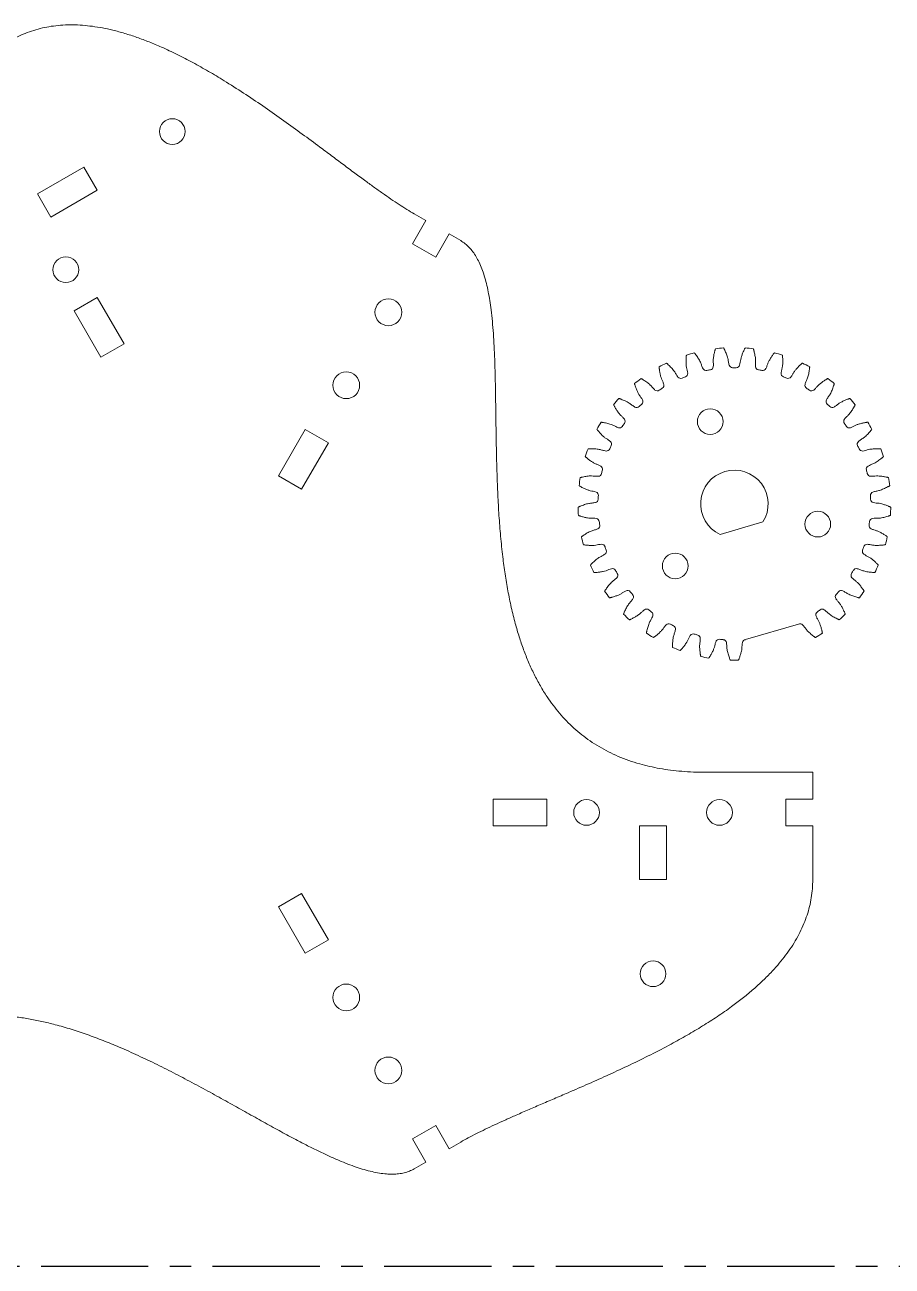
# Model space of a CAD drawing. Header units: inches. Extents: x 0 to 24, y 0 to 12.
# Drawn here: x 14.33 to 18.37, y 0.02 to 5.81 of the extents above; entities that cross this region are included whole.
import ezdxf

# ---------------------------------------------------------------- set-up
doc = ezdxf.new("R2010")
doc.units = ezdxf.units.IN
doc.header["$MEASUREMENT"] = 0
doc.linetypes.add('CENTERX2', pattern=[0.8, 0.5, -0.1, 0.1, -0.1])

msp = doc.modelspace()

# ---------------------------------------------------------------- linework, layer by layer
at = {"color": 7, "linetype": 'Continuous', "lineweight": 15}
for p, q in [((14.6012, 5.1435), (14.3847, 5.0185)), ((14.6637, 5.0353), (14.6012, 5.1435)), ((14.3847, 5.0185), (14.4472, 4.9103)), ((14.4472, 4.9103), (14.6637, 5.0353)), ((16.1959, 4.8941), (16.1417, 4.9253)), ((16.1334, 4.7858), (16.1959, 4.8941)), ((16.3041, 4.8316), (16.2416, 4.7233)), ((16.3582, 4.8003), (16.3041, 4.8316)), ((16.2416, 4.7233), (16.1334, 4.7858)), ((14.6634, 4.5357), (14.5552, 4.4732)), ((14.7884, 4.3192), (14.6634, 4.5357)), ((14.5552, 4.4732), (14.6802, 4.2567)), ((14.6802, 4.2567), (14.7884, 4.3192)), ((15.6334, 3.9198), (15.5084, 3.7033)), ((15.7416, 3.8573), (15.6334, 3.9198)), ((15.6166, 3.6408), (15.7416, 3.8573)), ((15.5084, 3.7033), (15.6166, 3.6408)), ((17.7677, 3.4883), (17.5679, 3.4296)), ((17.9333, 3.0114), (17.6864, 2.9389)), ((18, 2.3202), (17.5, 2.3202)), ((18, 2.1952), (18, 2.3202)), ((16.51, 2.1952), (16.51, 2.0702)), ((16.76, 2.1952), (16.51, 2.1952)), ((16.76, 2.0702), (16.76, 2.1952)), ((17.875, 2.0702), (17.875, 2.1952)), ((17.875, 2.1952), (18, 2.1952)), ((16.51, 2.0702), (16.76, 2.0702)), ((17.1925, 2.0702), (17.1925, 1.8202)), ((17.3175, 2.0702), (17.1925, 2.0702)), ((17.3175, 1.8202), (17.3175, 2.0702)), ((18, 2.0702), (17.875, 2.0702)), ((18, 1.8202), (18, 2.0702)), ((17.1925, 1.8202), (17.3175, 1.8202)), ((15.6166, 1.7547), (15.5084, 1.6922)), ((15.7416, 1.5382), (15.6166, 1.7547)), ((15.5084, 1.6922), (15.6334, 1.4757)), ((15.6334, 1.4757), (15.7416, 1.5382)), ((16.1334, 0.6097), (16.2416, 0.6722)), ((16.2416, 0.6722), (16.3041, 0.5639)), ((16.1959, 0.5014), (16.1334, 0.6097)), ((16.3041, 0.5639), (16.3582, 0.5952)), ((16.1417, 0.4702), (16.1959, 0.5014))]:
    msp.add_line(p, q, dxfattribs=at)
at = {"color": 7, "linetype": 'CENTERX2'}
msp.add_line((0.0014, 0.016), (24.0014, 0.016), dxfattribs=at)
at = {"color": 7, "linetype": 'Continuous', "lineweight": 15}
for centre, radius in [((15.0135, 5.3094), 0.06), ((14.5168, 4.6647), 0.06), ((16.021, 4.4662), 0.0625), ((15.8245, 4.1258), 0.0625), ((17.5218, 3.9561), 0.06), ((18.0233, 3.478), 0.06), ((17.3585, 3.2828), 0.06), ((16.945, 2.1327), 0.06), ((17.565, 2.1327), 0.06), ((17.255, 1.3802), 0.06), ((15.8245, 1.2697), 0.0625), ((16.021, 0.9293), 0.0625)]:
    msp.add_circle(centre, radius, dxfattribs=at)
for centre, radius, start, end in [((17.6345, 3.5723), 0.7292, 93.93948, 96.96961), ((17.6345, 3.5723), 0.7292, 83.03039, 86.06052), ((17.6345, 3.5723), 0.7292, 115.75766, 118.7878), ((17.6345, 3.5723), 0.7292, 104.84857, 107.8787), ((17.6345, 3.5723), 0.7292, 72.1213, 75.15143), ((17.6345, 3.5723), 0.7292, 61.2122, 64.24234), ((17.4005, 4.1806), 0.0163, 291.04617, 5.44114), ((17.5026, 4.2106), 0.0163, 207.28614, 281.6811), ((17.6345, 3.5723), 0.6355, 100.13708, 101.6811), ((17.5198, 4.2139), 0.0163, 280.13708, 354.53205), ((17.6257, 4.224), 0.0162, 196.37705, 270.77201), ((17.6345, 3.5723), 0.6355, 89.22799, 90.77201), ((17.6433, 4.224), 0.0162, 269.22799, 343.62295), ((17.7492, 4.2139), 0.0162, 185.46795, 259.86292), ((17.6345, 3.5723), 0.6355, 78.3189, 79.86292), ((17.7665, 4.2106), 0.0162, 258.3189, 332.71386), ((17.8686, 4.1806), 0.0163, 174.55886, 248.95383), ((17.6345, 3.5723), 0.7292, 126.66675, 129.69689), ((17.2896, 4.1253), 0.0162, 301.95526, 16.35023), ((17.3842, 4.174), 0.0162, 218.19523, 292.59019), ((17.6345, 3.5723), 0.6355, 111.04617, 112.59019), ((17.6345, 3.5723), 0.6355, 67.40981, 68.95383), ((17.8849, 4.174), 0.0163, 247.40981, 321.80477), ((17.9795, 4.1253), 0.0162, 163.64977, 238.04474), ((17.6345, 3.5723), 0.7292, 50.30311, 53.33325), ((17.6345, 3.5723), 0.7292, 137.57584, 140.60598), ((17.1912, 4.05), 0.0162, 312.86435, 27.25932), ((17.2748, 4.1158), 0.0163, 229.10432, 303.49928), ((17.6345, 3.5723), 0.6355, 121.95526, 123.49928), ((17.6345, 3.5723), 0.6355, 56.50072, 58.04474), ((17.9942, 4.1158), 0.0163, 236.50072, 310.89568), ((18.0779, 4.05), 0.0162, 152.74068, 227.13565), ((17.6345, 3.5723), 0.7292, 39.39402, 42.42416), ((17.1785, 4.0379), 0.0162, 240.01341, 314.40837), ((17.6345, 3.5723), 0.6355, 132.86435, 134.40837), ((17.6345, 3.5723), 0.6355, 45.59162, 47.13565), ((18.0906, 4.0379), 0.0162, 225.59162, 299.98659), ((17.6345, 3.5723), 0.7292, 148.48493, 151.51507), ((17.6345, 3.5723), 0.6355, 143.77344, 145.31747), ((17.1088, 3.9575), 0.0162, 323.77344, 38.16841), ((18.1603, 3.9575), 0.0162, 141.83159, 216.22656), ((17.6345, 3.5723), 0.6355, 34.68253, 36.22656), ((17.6345, 3.5723), 0.7292, 28.48493, 31.51507), ((17.0986, 3.9432), 0.0163, 250.9225, 325.31747), ((18.1705, 3.9432), 0.0162, 214.68253, 289.0775), ((17.6345, 3.5723), 0.7292, 159.39402, 162.42416), ((17.0381, 3.835), 0.0162, 261.83159, 336.22656), ((17.6345, 3.5723), 0.6355, 154.68253, 156.22656), ((17.0454, 3.851), 0.0163, 334.68253, 49.0775), ((18.2237, 3.851), 0.0163, 130.9225, 205.31747), ((17.6345, 3.5723), 0.6355, 23.77344, 25.31747), ((18.231, 3.835), 0.0162, 203.77344, 278.16841), ((17.6345, 3.5723), 0.7292, 17.57584, 20.60598), ((16.9991, 3.7174), 0.0163, 272.74068, 347.13565), ((17.0033, 3.7345), 0.0162, 345.59162, 59.98659), ((17.6345, 3.5723), 0.6355, 165.59162, 167.13565), ((17.6345, 3.5723), 0.1575, 327.77326, 244.95401), ((18.2658, 3.7345), 0.0162, 120.01341, 194.40837), ((17.6345, 3.5723), 0.6355, 12.86435, 14.40837), ((18.2699, 3.7174), 0.0162, 192.86435, 267.25932), ((17.6345, 3.5723), 0.7292, 170.30311, 173.33325), ((17.6345, 3.5723), 0.7292, 6.66675, 9.69689), ((16.9832, 3.5945), 0.0163, 283.64977, 358.04474), ((16.984, 3.6121), 0.0162, 356.50072, 70.89568), ((17.6345, 3.5723), 0.6355, 176.50072, 178.04474), ((18.2851, 3.6121), 0.0162, 109.10432, 183.49928), ((17.6345, 3.5723), 0.6355, 1.95526, 3.49928), ((18.2859, 3.5945), 0.0163, 181.95526, 256.35023), ((17.6345, 3.5723), 0.7292, 181.2122, 184.24234), ((17.6345, 3.5723), 0.7292, 355.75766, 358.7878), ((16.9882, 3.4882), 0.0162, 7.40981, 81.80477), ((17.6345, 3.5723), 0.6355, 187.40981, 188.95383), ((17.6345, 3.5723), 0.6355, 351.04617, 352.59019), ((18.2808, 3.4882), 0.0163, 98.19523, 172.59019), ((17.6345, 3.5723), 0.7292, 192.1213, 195.15143), ((16.9907, 3.4709), 0.0162, 294.55886, 8.95383), ((18.2783, 3.4709), 0.0162, 171.04617, 245.44114), ((17.6345, 3.5723), 0.7292, 344.84857, 347.8787), ((17.0158, 3.3675), 0.0162, 18.3189, 92.71386), ((17.6345, 3.5723), 0.6355, 198.3189, 199.86292), ((17.6345, 3.5723), 0.6355, 340.13708, 341.6811), ((18.2532, 3.3675), 0.0162, 87.28614, 161.6811), ((17.0216, 3.3509), 0.0163, 305.46795, 19.86292), ((18.2475, 3.3509), 0.0163, 160.13708, 234.53205), ((17.6345, 3.5723), 0.7292, 203.03039, 206.06052), ((17.0658, 3.2541), 0.0162, 29.22799, 103.62295), ((17.6345, 3.5723), 0.6355, 209.22799, 210.77201), ((17.0745, 3.2389), 0.0162, 316.37705, 30.77201), ((18.1945, 3.2389), 0.0163, 149.22799, 223.62295), ((17.6345, 3.5723), 0.6355, 329.22799, 330.77201), ((18.2033, 3.2541), 0.0162, 76.37704, 150.77201), ((17.6345, 3.5723), 0.7292, 333.93948, 336.96961), ((17.6345, 3.5723), 0.7292, 213.93948, 216.96961), ((17.1363, 3.1522), 0.0163, 40.13708, 114.53205), ((17.6345, 3.5723), 0.6355, 220.13708, 221.6811), ((17.1478, 3.1389), 0.0163, 327.28614, 41.6811), ((18.1213, 3.1389), 0.0162, 138.3189, 212.71386), ((17.6345, 3.5723), 0.6355, 318.3189, 319.86292), ((18.1328, 3.1522), 0.0163, 65.46795, 139.86292), ((17.6345, 3.5723), 0.7292, 323.03039, 326.06052), ((17.2248, 3.0655), 0.0163, 51.04617, 125.44114), ((17.6345, 3.5723), 0.6355, 231.04617, 232.59019), ((17.6345, 3.5723), 0.6355, 307.40981, 308.95383), ((18.0443, 3.0655), 0.0163, 54.55886, 128.95383), ((17.6345, 3.5723), 0.7292, 224.84857, 227.8787), ((17.2386, 3.0546), 0.0163, 338.19523, 52.59019), ((17.3281, 2.9971), 0.0163, 61.95526, 136.35023), ((17.941, 2.9971), 0.0163, 43.64977, 118.04474), ((18.0305, 3.0546), 0.0163, 127.40981, 201.80477), ((17.6345, 3.5723), 0.7292, 312.1213, 315.15143), ((17.6345, 3.5723), 0.7292, 235.75766, 238.7878), ((17.6345, 3.5723), 0.6355, 241.95526, 243.49928), ((17.3437, 2.989), 0.0163, 349.10432, 63.49928), ((17.4425, 2.9495), 0.0163, 72.86435, 147.25932), ((17.6345, 3.5723), 0.6355, 252.86435, 254.40837), ((17.4593, 2.9445), 0.0163, 0.01341, 74.40837), ((17.6345, 3.5723), 0.7292, 301.2122, 304.24234), ((17.6345, 3.5723), 0.7292, 246.66675, 249.69689), ((17.5638, 2.9244), 0.0163, 83.77344, 158.16841), ((17.6345, 3.5723), 0.6355, 263.77344, 265.31747), ((17.5813, 2.9227), 0.0162, 10.9225, 85.31747), ((17.6877, 2.9227), 0.0162, 94.68253, 169.0775), ((17.6345, 3.5723), 0.7292, 257.57584, 260.60598), ((17.6345, 3.5723), 0.7292, 268.48493, 271.51507)]:
    msp.add_arc(centre, radius, start, end, dxfattribs=at)
for points, knots in [([(16.1417, 4.9253), (16.1302, 4.9321), (16.1063, 4.9463), (16.0701, 4.9695), (16.0322, 4.9948), (15.9927, 5.0223), (15.9517, 5.0515), (15.9065, 5.0843), (15.8572, 5.1207), (15.8037, 5.1606), (15.7485, 5.2019), (15.6834, 5.2504), (15.6082, 5.306), (15.5227, 5.3679), (15.4351, 5.4293), (15.3459, 5.4893), (15.2616, 5.5431), (15.1827, 5.5904), (15.1097, 5.6313), (15.0366, 5.6692), (14.9686, 5.7012), (14.9059, 5.7276), (14.8489, 5.749), (14.7922, 5.7675), (14.7386, 5.7821), (14.6884, 5.793), (14.6414, 5.8007), (14.595, 5.8056), (14.5491, 5.8076), (14.5038, 5.8066), (14.46, 5.8024), (14.4177, 5.7952), (14.3769, 5.7851), (14.3369, 5.7717), (14.2976, 5.7552), (14.2726, 5.7415), (14.2599, 5.7346)], [0, 0, 0, 0, 0.018744, 0.0387892, 0.0600654, 0.0824972, 0.1060052, 0.1305073, 0.1605469, 0.1917116, 0.2238608, 0.2568534, 0.30517, 0.3545139, 0.4044856, 0.4546965, 0.5047731, 0.5442764, 0.5833063, 0.6217119, 0.6593597, 0.6883362, 0.716734, 0.7445241, 0.7716926, 0.7942612, 0.8164003, 0.838138, 0.8595163, 0.8805934, 0.9014444, 0.9209811, 0.9404924, 0.9600849, 0.9798777, 1, 1, 1, 1]), ([(17.5, 2.3202), (17.4811, 2.3205), (17.4441, 2.3209), (17.3896, 2.3243), (17.3374, 2.3298), (17.2873, 2.3374), (17.2393, 2.3471), (17.1908, 2.3594), (17.142, 2.3748), (17.0931, 2.3937), (17.047, 2.4152), (17.0031, 2.4392), (16.9615, 2.4658), (16.9222, 2.4949), (16.8853, 2.5263), (16.8509, 2.5597), (16.8187, 2.5953), (16.7887, 2.6327), (16.7586, 2.6753), (16.7289, 2.7234), (16.7001, 2.7774), (16.6742, 2.8337), (16.651, 2.8922), (16.6304, 2.9525), (16.6111, 3.0184), (16.5935, 3.0899), (16.5778, 3.1669), (16.5648, 3.2455), (16.5534, 3.3305), (16.5439, 3.4216), (16.5364, 3.5185), (16.531, 3.6158), (16.5273, 3.7128), (16.5248, 3.809), (16.5232, 3.9025), (16.522, 3.9929), (16.5208, 4.0797), (16.5193, 4.164), (16.5171, 4.2398), (16.5142, 4.3072), (16.5107, 4.3664), (16.5061, 4.4229), (16.5006, 4.4742), (16.4941, 4.5202), (16.4869, 4.5611), (16.4785, 4.5997), (16.4687, 4.6356), (16.4574, 4.6689), (16.4448, 4.6989), (16.4308, 4.7254), (16.4155, 4.7487), (16.3984, 4.7691), (16.3795, 4.7867), (16.3653, 4.7958), (16.3582, 4.8003)], [0, 0, 0, 0, 0.018483, 0.036262, 0.053382, 0.069891, 0.085838, 0.101273, 0.118873, 0.135915, 0.152481, 0.168653, 0.184829, 0.200757, 0.216513, 0.232165, 0.247777, 0.263403, 0.279092, 0.298806, 0.318741, 0.33894, 0.359433, 0.380235, 0.401347, 0.426616, 0.452275, 0.478281, 0.504577, 0.536165, 0.567942, 0.599766, 0.631486, 0.662945, 0.693979, 0.723052, 0.751438, 0.778991, 0.805566, 0.825669, 0.845016, 0.863546, 0.881202, 0.895463, 0.909035, 0.921903, 0.934059, 0.945507, 0.95627, 0.965829, 0.974877, 0.983503, 0.991826, 1, 1, 1, 1]), ([(17.5429, 4.2852), (17.5433, 4.2867), (17.544, 4.2892), (17.5447, 4.2917), (17.545, 4.2927)], [0, 0, 0, 0, 0.5961878, 1, 1, 1, 1]), ([(17.545, 4.2927), (17.5452, 4.2934), (17.5456, 4.2945), (17.5459, 4.2957), (17.546, 4.2961)], [0, 0, 0, 0, 0.6136743, 1, 1, 1, 1]), ([(17.5844, 4.2997), (17.5847, 4.2992), (17.5853, 4.2982), (17.5858, 4.2972), (17.5861, 4.2967)], [0, 0, 0, 0, 0.5063301, 1, 1, 1, 1]), ([(17.5861, 4.2967), (17.5867, 4.2954), (17.5879, 4.2931), (17.589, 4.2908), (17.5896, 4.2896)], [0, 0, 0, 0, 0.526397, 1, 1, 1, 1]), ([(17.5896, 4.2896), (17.5924, 4.2834), (17.598, 4.2709), (17.6044, 4.2527), (17.6065, 4.2352), (17.6089, 4.2247), (17.6102, 4.2194)], [0, 0, 0, 0, 0.2800471, 0.5602298, 0.7801606, 1, 1, 1, 1]), ([(17.6589, 4.2194), (17.6601, 4.2238), (17.6624, 4.2327), (17.6633, 4.2465), (17.6676, 4.2604), (17.6727, 4.2749), (17.6772, 4.2847), (17.6795, 4.2896)], [0, 0, 0, 0, 0.1864827, 0.3732708, 0.5600076, 0.7799206, 1, 1, 1, 1]), ([(17.6795, 4.2896), (17.6802, 4.291), (17.6813, 4.2934), (17.6825, 4.2957), (17.683, 4.2967)], [0, 0, 0, 0, 0.596177, 1, 1, 1, 1]), ([(17.683, 4.2967), (17.6833, 4.2973), (17.6839, 4.2983), (17.6844, 4.2993), (17.6846, 4.2997)], [0, 0, 0, 0, 0.613654, 1, 1, 1, 1]), ([(17.723, 4.2961), (17.7232, 4.2955), (17.7235, 4.2944), (17.7239, 4.2933), (17.724, 4.2927)], [0, 0, 0, 0, 0.506315, 1, 1, 1, 1]), ([(17.724, 4.2927), (17.7244, 4.2914), (17.7251, 4.2889), (17.7258, 4.2864), (17.7261, 4.2852)], [0, 0, 0, 0, 0.526413, 1, 1, 1, 1]), ([(17.3177, 4.229), (17.3181, 4.2286), (17.319, 4.2279), (17.3199, 4.2271), (17.3203, 4.2268)], [0, 0, 0, 0, 0.5063369, 1, 1, 1, 1]), ([(17.4166, 4.1821), (17.4161, 4.1867), (17.4149, 4.1958), (17.4107, 4.2089), (17.4095, 4.2235), (17.4088, 4.2388), (17.4094, 4.2496), (17.4097, 4.255)], [0, 0, 0, 0, 0.186483, 0.37327, 0.560008, 0.779921, 1, 1, 1, 1]), ([(17.4097, 4.255), (17.4098, 4.2565), (17.41, 4.2591), (17.4102, 4.2617), (17.4103, 4.2628)], [0, 0, 0, 0, 0.596186, 1, 1, 1, 1]), ([(17.4103, 4.2628), (17.4104, 4.2635), (17.4105, 4.2647), (17.4106, 4.2658), (17.4107, 4.2663)], [0, 0, 0, 0, 0.613669, 1, 1, 1, 1]), ([(17.4477, 4.2771), (17.448, 4.2767), (17.4488, 4.2758), (17.4495, 4.2748), (17.4498, 4.2744)], [0, 0, 0, 0, 0.506326, 1, 1, 1, 1]), ([(17.4498, 4.2744), (17.4507, 4.2733), (17.4523, 4.2712), (17.4539, 4.2692), (17.4546, 4.2682)], [0, 0, 0, 0, 0.526411, 1, 1, 1, 1]), ([(17.4546, 4.2682), (17.4586, 4.2626), (17.4664, 4.2513), (17.4762, 4.2347), (17.4816, 4.2179), (17.4859, 4.208), (17.4881, 4.2031)], [0, 0, 0, 0, 0.280048, 0.56023, 0.780161, 1, 1, 1, 1]), ([(17.536, 4.2123), (17.5363, 4.2169), (17.5369, 4.226), (17.5352, 4.2398), (17.5368, 4.2543), (17.539, 4.2695), (17.5416, 4.28), (17.5429, 4.2852)], [0, 0, 0, 0, 0.186483, 0.373271, 0.560008, 0.779921, 1, 1, 1, 1]), ([(17.7261, 4.2852), (17.7277, 4.2785), (17.7308, 4.2652), (17.7337, 4.2461), (17.7324, 4.2285), (17.7329, 4.2177), (17.7331, 4.2123)], [0, 0, 0, 0, 0.280047, 0.56023, 0.78016, 1, 1, 1, 1]), ([(17.7809, 4.2031), (17.7829, 4.2072), (17.7868, 4.2155), (17.7904, 4.2288), (17.7973, 4.2417), (17.805, 4.255), (17.8113, 4.2638), (17.8144, 4.2682)], [0, 0, 0, 0, 0.1864829, 0.37327, 0.5600072, 0.7799202, 1, 1, 1, 1]), ([(17.8144, 4.2682), (17.8154, 4.2694), (17.8169, 4.2715), (17.8186, 4.2736), (17.8192, 4.2744)], [0, 0, 0, 0, 0.59618, 1, 1, 1, 1]), ([(17.8192, 4.2744), (17.8196, 4.2749), (17.8204, 4.2759), (17.8211, 4.2768), (17.8214, 4.2771)], [0, 0, 0, 0, 0.613656, 1, 1, 1, 1]), ([(17.8594, 4.255), (17.8597, 4.2481), (17.8602, 4.2344), (17.8595, 4.2152), (17.8549, 4.1981), (17.8532, 4.1874), (17.8524, 4.1821)], [0, 0, 0, 0, 0.2800467, 0.5602306, 0.7801605, 1, 1, 1, 1]), ([(17.8584, 4.2663), (17.8584, 4.2657), (17.8586, 4.2645), (17.8587, 4.2634), (17.8587, 4.2628)], [0, 0, 0, 0, 0.5063308, 1, 1, 1, 1]), ([(17.8587, 4.2628), (17.8589, 4.2614), (17.8591, 4.2588), (17.8593, 4.2562), (17.8594, 4.255)], [0, 0, 0, 0, 0.5264101, 1, 1, 1, 1]), ([(17.9487, 4.2268), (17.9493, 4.2272), (17.9502, 4.228), (17.9511, 4.2287), (17.9514, 4.229)], [0, 0, 0, 0, 0.613635, 1, 1, 1, 1]), ([(17.2837, 4.2079), (17.2836, 4.2086), (17.2835, 4.2097), (17.2834, 4.2109), (17.2834, 4.2114)], [0, 0, 0, 0, 0.6136584, 1, 1, 1, 1]), ([(17.2845, 4.2001), (17.2843, 4.2016), (17.284, 4.2042), (17.2838, 4.2068), (17.2837, 4.2079)], [0, 0, 0, 0, 0.596188, 1, 1, 1, 1]), ([(17.3052, 4.1299), (17.3038, 4.1342), (17.3009, 4.1429), (17.2943, 4.155), (17.2903, 4.1691), (17.2868, 4.184), (17.2853, 4.1947), (17.2845, 4.2001)], [0, 0, 0, 0, 0.1864818, 0.3732704, 0.5600075, 0.7799203, 1, 1, 1, 1]), ([(17.3203, 4.2268), (17.3214, 4.2258), (17.3233, 4.2241), (17.3253, 4.2224), (17.3262, 4.2216)], [0, 0, 0, 0, 0.526417, 1, 1, 1, 1]), ([(17.3262, 4.2216), (17.3311, 4.2168), (17.3409, 4.2072), (17.3537, 4.1928), (17.3621, 4.1773), (17.3683, 4.1684), (17.3714, 4.164)], [0, 0, 0, 0, 0.280048, 0.56023, 0.780161, 1, 1, 1, 1]), ([(17.8977, 4.164), (17.9004, 4.1677), (17.9058, 4.1751), (17.9118, 4.1875), (17.921, 4.1988), (17.9311, 4.2104), (17.939, 4.2178), (17.9429, 4.2216)], [0, 0, 0, 0, 0.186484, 0.37327, 0.560007, 0.77992, 1, 1, 1, 1]), ([(17.9429, 4.2216), (17.944, 4.2226), (17.946, 4.2243), (17.9479, 4.2261), (17.9487, 4.2268)], [0, 0, 0, 0, 0.596179, 1, 1, 1, 1]), ([(17.9845, 4.2001), (17.9835, 4.1933), (17.9814, 4.1797), (17.9771, 4.161), (17.9693, 4.1451), (17.9657, 4.1349), (17.9639, 4.1299)], [0, 0, 0, 0, 0.280047, 0.560231, 0.780162, 1, 1, 1, 1]), ([(17.9854, 4.2079), (17.9852, 4.2065), (17.985, 4.2039), (17.9847, 4.2013), (17.9845, 4.2001)], [0, 0, 0, 0, 0.5264073, 1, 1, 1, 1]), ([(17.9857, 4.2114), (17.9856, 4.2108), (17.9855, 4.2096), (17.9854, 4.2084), (17.9854, 4.2079)], [0, 0, 0, 0, 0.506344, 1, 1, 1, 1]), ([(17.1697, 4.13), (17.1695, 4.1307), (17.1692, 4.1318), (17.1689, 4.1329), (17.1688, 4.1333)], [0, 0, 0, 0, 0.613668, 1, 1, 1, 1]), ([(17.172, 4.1225), (17.1716, 4.124), (17.1708, 4.1265), (17.17, 4.129), (17.1697, 4.13)], [0, 0, 0, 0, 0.596174, 1, 1, 1, 1]), ([(17.2056, 4.0575), (17.2034, 4.0615), (17.1989, 4.0695), (17.1901, 4.0801), (17.1836, 4.0932), (17.1773, 4.1072), (17.1738, 4.1174), (17.172, 4.1225)], [0, 0, 0, 0, 0.1864821, 0.3732704, 0.5600077, 0.7799207, 1, 1, 1, 1]), ([(17.1991, 4.1572), (17.1996, 4.1569), (17.2006, 4.1563), (17.2016, 4.1557), (17.2021, 4.1555)], [0, 0, 0, 0, 0.50635, 1, 1, 1, 1]), ([(17.2021, 4.1555), (17.2033, 4.1548), (17.2056, 4.1535), (17.2078, 4.1521), (17.2089, 4.1515)], [0, 0, 0, 0, 0.526412, 1, 1, 1, 1]), ([(17.2089, 4.1515), (17.2146, 4.1477), (17.2261, 4.1402), (17.2413, 4.1284), (17.2526, 4.1148), (17.2603, 4.1073), (17.2642, 4.1035)], [0, 0, 0, 0, 0.280047, 0.560231, 0.780163, 1, 1, 1, 1]), ([(18.0049, 4.1035), (18.0082, 4.1066), (18.015, 4.1128), (18.0232, 4.1239), (18.0344, 4.1333), (18.0465, 4.1428), (18.0556, 4.1486), (18.0602, 4.1515)], [0, 0, 0, 0, 0.186483, 0.373269, 0.560009, 0.77992, 1, 1, 1, 1]), ([(18.0602, 4.1515), (18.0615, 4.1523), (18.0637, 4.1536), (18.066, 4.1549), (18.0669, 4.1555)], [0, 0, 0, 0, 0.596173, 1, 1, 1, 1]), ([(18.097, 4.1225), (18.0947, 4.116), (18.0901, 4.1031), (18.0823, 4.0855), (18.0717, 4.0714), (18.0662, 4.0621), (18.0634, 4.0575)], [0, 0, 0, 0, 0.280047, 0.5602306, 0.7801596, 1, 1, 1, 1]), ([(18.0669, 4.1555), (18.0675, 4.1558), (18.0685, 4.1564), (18.0696, 4.157), (18.07, 4.1572)], [0, 0, 0, 0, 0.6137027, 1, 1, 1, 1]), ([(18.0993, 4.13), (18.0989, 4.1287), (18.0982, 4.1262), (18.0974, 4.1237), (18.097, 4.1225)], [0, 0, 0, 0, 0.526409, 1, 1, 1, 1]), ([(18.1003, 4.1333), (18.1001, 4.1328), (18.0998, 4.1317), (18.0995, 4.1305), (18.0993, 4.13)], [0, 0, 0, 0, 0.506361, 1, 1, 1, 1]), ([(17.0963, 4.0642), (17.0968, 4.064), (17.0979, 4.0637), (17.099, 4.0633), (17.0996, 4.0631)], [0, 0, 0, 0, 0.506343, 1, 1, 1, 1]), ([(17.0996, 4.0631), (17.1009, 4.0626), (17.1034, 4.0618), (17.1058, 4.0609), (17.107, 4.0604)], [0, 0, 0, 0, 0.526402, 1, 1, 1, 1]), ([(17.107, 4.0604), (17.1133, 4.0578), (17.126, 4.0526), (17.1432, 4.044), (17.1568, 4.0327), (17.1658, 4.0268), (17.1703, 4.0238)], [0, 0, 0, 0, 0.280048, 0.560231, 0.780161, 1, 1, 1, 1]), ([(18.0987, 4.0238), (18.1026, 4.0262), (18.1104, 4.0311), (18.1206, 4.0404), (18.1334, 4.0475), (18.147, 4.0545), (18.1571, 4.0585), (18.1621, 4.0604)], [0, 0, 0, 0, 0.18648, 0.37327, 0.560009, 0.77992, 1, 1, 1, 1]), ([(18.1621, 4.0604), (18.1635, 4.061), (18.166, 4.0619), (18.1685, 4.0627), (18.1695, 4.0631)], [0, 0, 0, 0, 0.596184, 1, 1, 1, 1]), ([(18.1695, 4.0631), (18.1701, 4.0633), (18.1712, 4.0637), (18.1723, 4.0641), (18.1728, 4.0642)], [0, 0, 0, 0, 0.613651, 1, 1, 1, 1]), ([(17.0726, 4.032), (17.0723, 4.0326), (17.0717, 4.0336), (17.0712, 4.0347), (17.071, 4.0351)], [0, 0, 0, 0, 0.613662, 1, 1, 1, 1]), ([(17.0763, 4.025), (17.0755, 4.0264), (17.0743, 4.0287), (17.0731, 4.031), (17.0726, 4.032)], [0, 0, 0, 0, 0.596185, 1, 1, 1, 1]), ([(17.1215, 3.9675), (17.1186, 3.971), (17.1127, 3.9781), (17.1021, 3.9868), (17.0932, 3.9984), (17.0843, 4.011), (17.079, 4.0203), (17.0763, 4.025)], [0, 0, 0, 0, 0.186483, 0.373271, 0.560007, 0.77992, 1, 1, 1, 1]), ([(18.1928, 4.025), (18.1893, 4.0191), (18.1823, 4.0073), (18.1713, 3.9915), (18.1582, 3.9796), (18.1511, 3.9716), (18.1475, 3.9675)], [0, 0, 0, 0, 0.280046, 0.560229, 0.78016, 1, 1, 1, 1]), ([(18.1964, 4.032), (18.1958, 4.0307), (18.1946, 4.0284), (18.1934, 4.0261), (18.1928, 4.025)], [0, 0, 0, 0, 0.526409, 1, 1, 1, 1]), ([(18.198, 4.0351), (18.1978, 4.0345), (18.1972, 4.0335), (18.1967, 4.0325), (18.1964, 4.032)], [0, 0, 0, 0, 0.506335, 1, 1, 1, 1]), ([(17.0129, 3.9535), (17.0135, 3.9534), (17.0146, 3.9532), (17.0158, 3.9531), (17.0164, 3.953)], [0, 0, 0, 0, 0.506358, 1, 1, 1, 1]), ([(17.0164, 3.953), (17.0177, 3.9528), (17.0203, 3.9524), (17.0229, 3.952), (17.0241, 3.9518)], [0, 0, 0, 0, 0.526401, 1, 1, 1, 1]), ([(17.0241, 3.9518), (17.0308, 3.9504), (17.0443, 3.9477), (17.0628, 3.9425), (17.0783, 3.934), (17.0883, 3.9299), (17.0933, 3.9278)], [0, 0, 0, 0, 0.280048, 0.56023, 0.780161, 1, 1, 1, 1]), ([(18.1758, 3.9278), (18.1801, 3.9294), (18.1886, 3.9327), (18.2004, 3.9399), (18.2143, 3.9445), (18.229, 3.9488), (18.2396, 3.9508), (18.2449, 3.9518)], [0, 0, 0, 0, 0.186481, 0.373272, 0.56001, 0.77992, 1, 1, 1, 1]), ([(18.2449, 3.9518), (18.2465, 3.952), (18.2491, 3.9525), (18.2516, 3.9528), (18.2527, 3.953)], [0, 0, 0, 0, 0.59619, 1, 1, 1, 1]), ([(18.2527, 3.953), (18.2534, 3.9531), (18.2545, 3.9532), (18.2557, 3.9534), (18.2561, 3.9535)], [0, 0, 0, 0, 0.613692, 1, 1, 1, 1]), ([(16.9958, 3.9173), (16.9953, 3.9179), (16.9946, 3.9188), (16.9939, 3.9197), (16.9936, 3.9201)], [0, 0, 0, 0, 0.613682, 1, 1, 1, 1]), ([(17.0007, 3.9112), (16.9997, 3.9124), (16.998, 3.9144), (16.9964, 3.9165), (16.9958, 3.9173)], [0, 0, 0, 0, 0.596189, 1, 1, 1, 1]), ([(17.056, 3.8633), (17.0525, 3.8662), (17.0454, 3.872), (17.0332, 3.8786), (17.0223, 3.8883), (17.0112, 3.8989), (17.0042, 3.9071), (17.0007, 3.9112)], [0, 0, 0, 0, 0.186483, 0.3732713, 0.5600078, 0.7799212, 1, 1, 1, 1]), ([(18.2684, 3.9112), (18.2638, 3.9061), (18.2548, 3.8958), (18.241, 3.8824), (18.2258, 3.8732), (18.2173, 3.8666), (18.213, 3.8633)], [0, 0, 0, 0, 0.280047, 0.56023, 0.78016, 1, 1, 1, 1]), ([(18.2733, 3.9173), (18.2724, 3.9162), (18.2708, 3.9142), (18.2692, 3.9122), (18.2684, 3.9112)], [0, 0, 0, 0, 0.526413, 1, 1, 1, 1]), ([(18.2754, 3.9201), (18.2751, 3.9196), (18.2744, 3.9187), (18.2736, 3.9178), (18.2733, 3.9173)], [0, 0, 0, 0, 0.506328, 1, 1, 1, 1]), ([(16.952, 3.8289), (16.9526, 3.829), (16.9538, 3.829), (16.9549, 3.8291), (16.9555, 3.8291)], [0, 0, 0, 0, 0.506333, 1, 1, 1, 1]), ([(16.9555, 3.8291), (16.9569, 3.8292), (16.9595, 3.8293), (16.9621, 3.8294), (16.9633, 3.8294)], [0, 0, 0, 0, 0.5264066, 1, 1, 1, 1]), ([(16.9633, 3.8294), (16.9702, 3.8293), (16.9839, 3.8292), (17.0031, 3.8276), (17.0199, 3.8222), (17.0305, 3.82), (17.0358, 3.819)], [0, 0, 0, 0, 0.280048, 0.560231, 0.78016, 1, 1, 1, 1]), ([(18.2333, 3.819), (18.2378, 3.8197), (18.2468, 3.8213), (18.2597, 3.8262), (18.2742, 3.828), (18.2895, 3.8295), (18.3003, 3.8294), (18.3057, 3.8294)], [0, 0, 0, 0, 0.186481, 0.373268, 0.560008, 0.779919, 1, 1, 1, 1]), ([(18.3057, 3.8294), (18.3073, 3.8294), (18.3099, 3.8293), (18.3125, 3.8292), (18.3136, 3.8291)], [0, 0, 0, 0, 0.5961541, 1, 1, 1, 1]), ([(18.3136, 3.8291), (18.3143, 3.8291), (18.3154, 3.829), (18.3166, 3.829), (18.317, 3.8289)], [0, 0, 0, 0, 0.6136434, 1, 1, 1, 1]), ([(16.942, 3.7902), (16.9415, 3.7906), (16.9406, 3.7914), (16.9397, 3.7922), (16.9394, 3.7925)], [0, 0, 0, 0, 0.613651, 1, 1, 1, 1]), ([(16.948, 3.7851), (16.9468, 3.7861), (16.9448, 3.7878), (16.9428, 3.7895), (16.942, 3.7902)], [0, 0, 0, 0, 0.596166, 1, 1, 1, 1]), ([(17.0114, 3.7485), (17.0074, 3.7507), (16.9993, 3.7551), (16.9861, 3.7592), (16.9736, 3.7667), (16.9607, 3.775), (16.9522, 3.7818), (16.948, 3.7851)], [0, 0, 0, 0, 0.186483, 0.373271, 0.560007, 0.77992, 1, 1, 1, 1]), ([(18.321, 3.7851), (18.3156, 3.7809), (18.3048, 3.7725), (18.2887, 3.762), (18.2721, 3.7558), (18.2625, 3.751), (18.2576, 3.7485)], [0, 0, 0, 0, 0.280047, 0.560229, 0.780159, 1, 1, 1, 1]), ([(18.327, 3.7902), (18.326, 3.7893), (18.324, 3.7876), (18.322, 3.7859), (18.321, 3.7851)], [0, 0, 0, 0, 0.526428, 1, 1, 1, 1]), ([(18.3297, 3.7925), (18.3292, 3.7921), (18.3283, 3.7913), (18.3275, 3.7906), (18.327, 3.7902)], [0, 0, 0, 0, 0.506345, 1, 1, 1, 1]), ([(16.9133, 3.6552), (16.9127, 3.6555), (16.9117, 3.6561), (16.9107, 3.6567), (16.9103, 3.657)], [0, 0, 0, 0, 0.613666, 1, 1, 1, 1]), ([(16.9201, 3.6513), (16.9188, 3.6521), (16.9165, 3.6534), (16.9142, 3.6547), (16.9133, 3.6552)], [0, 0, 0, 0, 0.596178, 1, 1, 1, 1]), ([(16.9158, 3.6951), (16.9163, 3.6953), (16.9175, 3.6956), (16.9186, 3.6958), (16.9192, 3.696)], [0, 0, 0, 0, 0.506341, 1, 1, 1, 1]), ([(16.9192, 3.696), (16.9205, 3.6963), (16.923, 3.6969), (16.9256, 3.6975), (16.9268, 3.6977)], [0, 0, 0, 0, 0.526407, 1, 1, 1, 1]), ([(16.9893, 3.6274), (16.9849, 3.6288), (16.9762, 3.6315), (16.9625, 3.6332), (16.9487, 3.6381), (16.9345, 3.6439), (16.9249, 3.6488), (16.9201, 3.6513)], [0, 0, 0, 0, 0.186483, 0.373272, 0.560007, 0.77992, 1, 1, 1, 1]), ([(16.9268, 3.6977), (16.9335, 3.699), (16.947, 3.7015), (16.9662, 3.7035), (16.9837, 3.7013), (16.9945, 3.7012), (16.9999, 3.7012)], [0, 0, 0, 0, 0.280047, 0.560231, 0.780161, 1, 1, 1, 1]), ([(18.2691, 3.7012), (18.2737, 3.7011), (18.2829, 3.7009), (18.2965, 3.7033), (18.3111, 3.7024), (18.3264, 3.7009), (18.337, 3.6988), (18.3422, 3.6977)], [0, 0, 0, 0, 0.186484, 0.373269, 0.560007, 0.779921, 1, 1, 1, 1]), ([(18.3489, 3.6513), (18.3428, 3.6483), (18.3306, 3.6421), (18.3128, 3.6348), (18.2953, 3.6318), (18.2849, 3.6289), (18.2797, 3.6274)], [0, 0, 0, 0, 0.280049, 0.560229, 0.780161, 1, 1, 1, 1]), ([(18.3422, 3.6977), (18.3438, 3.6974), (18.3463, 3.6968), (18.3489, 3.6962), (18.3499, 3.696)], [0, 0, 0, 0, 0.5961717, 1, 1, 1, 1]), ([(18.3557, 3.6552), (18.3546, 3.6545), (18.3523, 3.6532), (18.35, 3.6519), (18.3489, 3.6513)], [0, 0, 0, 0, 0.526415, 1, 1, 1, 1]), ([(18.3499, 3.696), (18.3506, 3.6958), (18.3517, 3.6955), (18.3528, 3.6952), (18.3533, 3.6951)], [0, 0, 0, 0, 0.613698, 1, 1, 1, 1]), ([(18.3588, 3.657), (18.3583, 3.6567), (18.3573, 3.6561), (18.3562, 3.6555), (18.3557, 3.6552)], [0, 0, 0, 0, 0.506354, 1, 1, 1, 1]), ([(16.9055, 3.5569), (16.9061, 3.5571), (16.9071, 3.5576), (16.9082, 3.5581), (16.9087, 3.5584)], [0, 0, 0, 0, 0.506309, 1, 1, 1, 1]), ([(16.9087, 3.5584), (16.9099, 3.5589), (16.9123, 3.56), (16.9147, 3.561), (16.9159, 3.5615)], [0, 0, 0, 0, 0.526412, 1, 1, 1, 1]), ([(16.9159, 3.5615), (16.9222, 3.564), (16.935, 3.569), (16.9534, 3.5746), (16.9711, 3.5758), (16.9817, 3.5778), (16.987, 3.5787)], [0, 0, 0, 0, 0.2800466, 0.5602302, 0.7801603, 1, 1, 1, 1]), ([(18.2821, 3.5787), (18.2865, 3.5778), (18.2955, 3.5759), (18.3093, 3.5756), (18.3235, 3.572), (18.3382, 3.5676), (18.3482, 3.5636), (18.3532, 3.5615)], [0, 0, 0, 0, 0.1864839, 0.3732712, 0.5600092, 0.7799225, 1, 1, 1, 1]), ([(18.3532, 3.5615), (18.3546, 3.5609), (18.357, 3.5599), (18.3594, 3.5588), (18.3604, 3.5584)], [0, 0, 0, 0, 0.596191, 1, 1, 1, 1]), ([(18.3604, 3.5584), (18.361, 3.5581), (18.3621, 3.5576), (18.3631, 3.5571), (18.3635, 3.5569)], [0, 0, 0, 0, 0.61366, 1, 1, 1, 1]), ([(16.9107, 3.5172), (16.91, 3.5174), (16.9089, 3.5178), (16.9078, 3.5182), (16.9074, 3.5184)], [0, 0, 0, 0, 0.613674, 1, 1, 1, 1]), ([(16.9181, 3.5147), (16.9166, 3.5152), (16.9141, 3.516), (16.9116, 3.5169), (16.9107, 3.5172)], [0, 0, 0, 0, 0.596181, 1, 1, 1, 1]), ([(16.9905, 3.5043), (16.986, 3.5048), (16.9769, 3.5059), (16.9631, 3.5049), (16.9487, 3.5071), (16.9336, 3.5101), (16.9233, 3.5132), (16.9181, 3.5147)], [0, 0, 0, 0, 0.186482, 0.373271, 0.560008, 0.779922, 1, 1, 1, 1]), ([(18.351, 3.5147), (18.3444, 3.5128), (18.3312, 3.5091), (18.3123, 3.5053), (18.2946, 3.5057), (18.2839, 3.5048), (18.2785, 3.5043)], [0, 0, 0, 0, 0.280046, 0.560231, 0.780162, 1, 1, 1, 1]), ([(18.3584, 3.5172), (18.3571, 3.5167), (18.3546, 3.5159), (18.3521, 3.5151), (18.351, 3.5147)], [0, 0, 0, 0, 0.5264, 1, 1, 1, 1]), ([(18.3617, 3.5184), (18.3611, 3.5182), (18.36, 3.5178), (18.3589, 3.5174), (18.3584, 3.5172)], [0, 0, 0, 0, 0.506376, 1, 1, 1, 1]), ([(16.9216, 3.4192), (16.9221, 3.4195), (16.923, 3.4202), (16.924, 3.4209), (16.9244, 3.4212)], [0, 0, 0, 0, 0.506342, 1, 1, 1, 1]), ([(16.9244, 3.4212), (16.9256, 3.422), (16.9277, 3.4235), (16.9299, 3.425), (16.9309, 3.4257)], [0, 0, 0, 0, 0.526409, 1, 1, 1, 1]), ([(16.9309, 3.4257), (16.9367, 3.4294), (16.9483, 3.4367), (16.9653, 3.4457), (16.9824, 3.4502), (16.9925, 3.4541), (16.9975, 3.4561)], [0, 0, 0, 0, 0.2800464, 0.5602309, 0.7801598, 1, 1, 1, 1]), ([(18.2716, 3.4561), (18.2758, 3.4543), (18.2843, 3.4508), (18.2977, 3.4478), (18.3109, 3.4416), (18.3246, 3.4345), (18.3336, 3.4287), (18.3382, 3.4257)], [0, 0, 0, 0, 0.186481, 0.373271, 0.560005, 0.779918, 1, 1, 1, 1]), ([(18.3382, 3.4257), (18.3395, 3.4248), (18.3416, 3.4234), (18.3437, 3.4218), (18.3446, 3.4212)], [0, 0, 0, 0, 0.596177, 1, 1, 1, 1]), ([(18.3446, 3.4212), (18.3452, 3.4208), (18.3461, 3.4201), (18.3471, 3.4195), (18.3474, 3.4192)], [0, 0, 0, 0, 0.613698, 1, 1, 1, 1]), ([(16.9342, 3.3812), (16.9335, 3.3813), (16.9323, 3.3815), (16.9312, 3.3817), (16.9307, 3.3817)], [0, 0, 0, 0, 0.613662, 1, 1, 1, 1]), ([(16.9419, 3.3802), (16.9404, 3.3804), (16.9378, 3.3807), (16.9352, 3.381), (16.9342, 3.3812)], [0, 0, 0, 0, 0.596178, 1, 1, 1, 1]), ([(17.015, 3.3837), (17.0105, 3.3833), (17.0013, 3.3826), (16.988, 3.379), (16.9734, 3.3785), (16.958, 3.3786), (16.9473, 3.3796), (16.9419, 3.3802)], [0, 0, 0, 0, 0.186481, 0.373269, 0.560007, 0.779919, 1, 1, 1, 1]), ([(18.3271, 3.3802), (18.3203, 3.3796), (18.3066, 3.3784), (18.2874, 3.3782), (18.2701, 3.382), (18.2594, 3.3831), (18.254, 3.3837)], [0, 0, 0, 0, 0.280047, 0.56023, 0.780161, 1, 1, 1, 1]), ([(18.3349, 3.3812), (18.3335, 3.381), (18.3309, 3.3806), (18.3283, 3.3803), (18.3271, 3.3802)], [0, 0, 0, 0, 0.526399, 1, 1, 1, 1]), ([(18.3383, 3.3817), (18.3378, 3.3816), (18.3366, 3.3814), (18.3355, 3.3813), (18.3349, 3.3812)], [0, 0, 0, 0, 0.506322, 1, 1, 1, 1]), ([(16.9713, 3.2952), (16.9763, 3.2999), (16.9863, 3.3093), (17.0014, 3.3213), (17.0173, 3.329), (17.0264, 3.3348), (17.031, 3.3376)], [0, 0, 0, 0, 0.280047, 0.56023, 0.780161, 1, 1, 1, 1]), ([(18.2381, 3.3376), (18.2419, 3.3351), (18.2495, 3.33), (18.2622, 3.3246), (18.274, 3.3159), (18.286, 3.3064), (18.2938, 3.2989), (18.2977, 3.2952)], [0, 0, 0, 0, 0.1864824, 0.37327, 0.5600078, 0.7799213, 1, 1, 1, 1]), ([(16.9635, 3.287), (16.9639, 3.2875), (16.9647, 3.2883), (16.9655, 3.2892), (16.9659, 3.2896)], [0, 0, 0, 0, 0.506345, 1, 1, 1, 1]), ([(16.9659, 3.2896), (16.9668, 3.2906), (16.9686, 3.2925), (16.9705, 3.2943), (16.9713, 3.2952)], [0, 0, 0, 0, 0.526406, 1, 1, 1, 1]), ([(16.983, 3.2521), (16.9823, 3.2521), (16.9811, 3.252), (16.9799, 3.252), (16.9795, 3.252)], [0, 0, 0, 0, 0.613673, 1, 1, 1, 1]), ([(16.9908, 3.2526), (16.9893, 3.2525), (16.9866, 3.2523), (16.984, 3.2522), (16.983, 3.2521)], [0, 0, 0, 0, 0.596197, 1, 1, 1, 1]), ([(17.0619, 3.2699), (17.0575, 3.2686), (17.0487, 3.2662), (17.0363, 3.2602), (17.022, 3.2569), (17.0069, 3.254), (16.9962, 3.2531), (16.9908, 3.2526)], [0, 0, 0, 0, 0.1864822, 0.3732696, 0.5600085, 0.7799206, 1, 1, 1, 1]), ([(18.2782, 3.2526), (18.2714, 3.2533), (18.2578, 3.2547), (18.2389, 3.2582), (18.2226, 3.2651), (18.2123, 3.2683), (18.2071, 3.2699)], [0, 0, 0, 0, 0.280047, 0.560234, 0.780164, 1, 1, 1, 1]), ([(18.2861, 3.2521), (18.2847, 3.2522), (18.2821, 3.2523), (18.2795, 3.2525), (18.2782, 3.2526)], [0, 0, 0, 0, 0.526428, 1, 1, 1, 1]), ([(18.2896, 3.252), (18.289, 3.252), (18.2878, 3.252), (18.2866, 3.2521), (18.2861, 3.2521)], [0, 0, 0, 0, 0.506359, 1, 1, 1, 1]), ([(18.2977, 3.2952), (18.2988, 3.2941), (18.3006, 3.2922), (18.3025, 3.2903), (18.3032, 3.2896)], [0, 0, 0, 0, 0.596189, 1, 1, 1, 1]), ([(18.3032, 3.2896), (18.3037, 3.2891), (18.3045, 3.2882), (18.3053, 3.2874), (18.3056, 3.287)], [0, 0, 0, 0, 0.613628, 1, 1, 1, 1]), ([(17.0358, 3.1747), (17.0398, 3.1802), (17.0478, 3.1914), (17.0603, 3.206), (17.0745, 3.2166), (17.0824, 3.224), (17.0863, 3.2276)], [0, 0, 0, 0, 0.2800483, 0.5602294, 0.7801612, 1, 1, 1, 1]), ([(18.1828, 3.2276), (18.186, 3.2244), (18.1925, 3.218), (18.204, 3.2103), (18.2139, 3.1996), (18.224, 3.1879), (18.2302, 3.1791), (18.2333, 3.1747)], [0, 0, 0, 0, 0.186481, 0.37327, 0.560006, 0.779921, 1, 1, 1, 1]), ([(17.0296, 3.1652), (17.0299, 3.1657), (17.0305, 3.1667), (17.0311, 3.1677), (17.0315, 3.1682)], [0, 0, 0, 0, 0.50635, 1, 1, 1, 1]), ([(17.0315, 3.1682), (17.0322, 3.1693), (17.0336, 3.1715), (17.0351, 3.1737), (17.0358, 3.1747)], [0, 0, 0, 0, 0.526409, 1, 1, 1, 1]), ([(17.0554, 3.1346), (17.0547, 3.1344), (17.0535, 3.1341), (17.0524, 3.1339), (17.052, 3.1338)], [0, 0, 0, 0, 0.613658, 1, 1, 1, 1]), ([(17.063, 3.1365), (17.0614, 3.1361), (17.0589, 3.1355), (17.0564, 3.1348), (17.0554, 3.1346)], [0, 0, 0, 0, 0.596181, 1, 1, 1, 1]), ([(17.1295, 3.167), (17.1254, 3.1649), (17.1172, 3.1609), (17.1062, 3.1526), (17.0928, 3.1467), (17.0785, 3.141), (17.0681, 3.138), (17.063, 3.1365)], [0, 0, 0, 0, 0.186482, 0.37327, 0.560008, 0.77992, 1, 1, 1, 1]), ([(17.1218, 3.0686), (17.1247, 3.0748), (17.1305, 3.0872), (17.14, 3.104), (17.1519, 3.117), (17.1583, 3.1258), (17.1614, 3.1301)], [0, 0, 0, 0, 0.280047, 0.56023, 0.780161, 1, 1, 1, 1]), ([(18.1076, 3.1301), (18.1102, 3.1263), (18.1154, 3.1188), (18.1252, 3.109), (18.1329, 3.0966), (18.1406, 3.0833), (18.145, 3.0735), (18.1472, 3.0686)], [0, 0, 0, 0, 0.186484, 0.37327, 0.560009, 0.779919, 1, 1, 1, 1]), ([(18.2061, 3.1365), (18.1995, 3.1385), (18.1864, 3.1425), (18.1685, 3.1495), (18.1538, 3.1594), (18.1443, 3.1644), (18.1395, 3.167)], [0, 0, 0, 0, 0.2800467, 0.5602308, 0.7801598, 1, 1, 1, 1]), ([(18.2137, 3.1346), (18.2124, 3.1349), (18.2098, 3.1355), (18.2073, 3.1362), (18.2061, 3.1365)], [0, 0, 0, 0, 0.526409, 1, 1, 1, 1]), ([(18.2171, 3.1338), (18.2165, 3.1339), (18.2154, 3.1342), (18.2143, 3.1345), (18.2137, 3.1346)], [0, 0, 0, 0, 0.5063754, 1, 1, 1, 1]), ([(18.2333, 3.1747), (18.2342, 3.1734), (18.2356, 3.1712), (18.237, 3.169), (18.2376, 3.1682)], [0, 0, 0, 0, 0.596191, 1, 1, 1, 1]), ([(18.2376, 3.1682), (18.238, 3.1675), (18.2386, 3.1666), (18.2392, 3.1656), (18.2395, 3.1652)], [0, 0, 0, 0, 0.613663, 1, 1, 1, 1]), ([(17.2154, 3.0787), (17.2117, 3.0759), (17.2044, 3.0704), (17.1951, 3.0602), (17.1831, 3.0519), (17.1702, 3.0436), (17.1606, 3.0387), (17.1558, 3.0362)], [0, 0, 0, 0, 0.186483, 0.373271, 0.560008, 0.779921, 1, 1, 1, 1]), ([(18.1133, 3.0362), (18.1072, 3.0394), (18.0951, 3.0458), (18.0788, 3.0561), (18.0663, 3.0686), (18.0579, 3.0753), (18.0537, 3.0787)], [0, 0, 0, 0, 0.280047, 0.560229, 0.780159, 1, 1, 1, 1]), ([(17.1176, 3.0581), (17.1178, 3.0586), (17.1182, 3.0597), (17.1186, 3.0608), (17.1188, 3.0613)], [0, 0, 0, 0, 0.506332, 1, 1, 1, 1]), ([(17.1188, 3.0613), (17.1194, 3.0626), (17.1203, 3.065), (17.1214, 3.0674), (17.1218, 3.0686)], [0, 0, 0, 0, 0.526403, 1, 1, 1, 1]), ([(17.1487, 3.0329), (17.148, 3.0326), (17.147, 3.0321), (17.1459, 3.0316), (17.1455, 3.0315)], [0, 0, 0, 0, 0.613666, 1, 1, 1, 1]), ([(17.1558, 3.0362), (17.1544, 3.0356), (17.152, 3.0344), (17.1496, 3.0333), (17.1487, 3.0329)], [0, 0, 0, 0, 0.596197, 1, 1, 1, 1]), ([(17.2264, 2.9806), (17.2281, 2.9873), (17.2315, 3.0006), (17.2376, 3.0188), (17.2468, 3.0339), (17.2514, 3.0437), (17.2537, 3.0486)], [0, 0, 0, 0, 0.2800478, 0.56023, 0.7801608, 1, 1, 1, 1]), ([(18.0154, 3.0486), (18.0172, 3.0444), (18.0209, 3.036), (18.0286, 3.0246), (18.0339, 3.0109), (18.0389, 2.9964), (18.0414, 2.9859), (18.0426, 2.9806)], [0, 0, 0, 0, 0.186483, 0.373271, 0.560008, 0.77992, 1, 1, 1, 1]), ([(18.1204, 3.0329), (18.1191, 3.0335), (18.1168, 3.0346), (18.1144, 3.0357), (18.1133, 3.0362)], [0, 0, 0, 0, 0.526408, 1, 1, 1, 1]), ([(18.1236, 3.0315), (18.123, 3.0317), (18.122, 3.0322), (18.1209, 3.0327), (18.1204, 3.0329)], [0, 0, 0, 0, 0.506289, 1, 1, 1, 1]), ([(18.1472, 3.0686), (18.1478, 3.0671), (18.1488, 3.0647), (18.1498, 3.0623), (18.1502, 3.0613)], [0, 0, 0, 0, 0.596181, 1, 1, 1, 1]), ([(18.1502, 3.0613), (18.1505, 3.0607), (18.1509, 3.0596), (18.1513, 3.0585), (18.1515, 3.0581)], [0, 0, 0, 0, 0.613631, 1, 1, 1, 1]), ([(17.2242, 2.9695), (17.2243, 2.9701), (17.2245, 2.9713), (17.2248, 2.9724), (17.2249, 2.973)], [0, 0, 0, 0, 0.506349, 1, 1, 1, 1]), ([(17.2249, 2.973), (17.2251, 2.9743), (17.2256, 2.9769), (17.2262, 2.9794), (17.2264, 2.9806)], [0, 0, 0, 0, 0.526413, 1, 1, 1, 1]), ([(17.2659, 2.9553), (17.2646, 2.9544), (17.2625, 2.9528), (17.2604, 2.9513), (17.2595, 2.9507)], [0, 0, 0, 0, 0.596179, 1, 1, 1, 1]), ([(17.3163, 3.0083), (17.3133, 3.0049), (17.3072, 2.9981), (17.3, 2.9863), (17.2898, 2.9758), (17.2786, 2.9653), (17.2701, 2.9586), (17.2659, 2.9553)], [0, 0, 0, 0, 0.186481, 0.37327, 0.560007, 0.779921, 1, 1, 1, 1]), ([(17.3458, 2.9141), (17.3462, 2.9209), (17.3469, 2.9346), (17.3495, 2.9537), (17.3557, 2.9703), (17.3583, 2.9807), (17.3597, 2.986)], [0, 0, 0, 0, 0.280049, 0.56023, 0.780161, 1, 1, 1, 1]), ([(17.4288, 2.9583), (17.4265, 2.9543), (17.4218, 2.9465), (17.4169, 2.9335), (17.4089, 2.9214), (17.3999, 2.9089), (17.3928, 2.9007), (17.3893, 2.8967)], [0, 0, 0, 0, 0.186484, 0.37327, 0.560009, 0.779921, 1, 1, 1, 1]), ([(18.0032, 2.9553), (17.9978, 2.9596), (17.9871, 2.9682), (17.9731, 2.9813), (17.9632, 2.996), (17.9562, 3.0042), (17.9527, 3.0083)], [0, 0, 0, 0, 0.280047, 0.560231, 0.78016, 1, 1, 1, 1]), ([(18.0095, 2.9507), (18.0084, 2.9515), (18.0063, 2.953), (18.0042, 2.9546), (18.0032, 2.9553)], [0, 0, 0, 0, 0.5264077, 1, 1, 1, 1]), ([(18.0426, 2.9806), (18.0429, 2.9791), (18.0435, 2.9766), (18.044, 2.974), (18.0442, 2.973)], [0, 0, 0, 0, 0.596186, 1, 1, 1, 1]), ([(18.0442, 2.973), (18.0443, 2.9723), (18.0445, 2.9711), (18.0447, 2.97), (18.0448, 2.9695)], [0, 0, 0, 0, 0.61367, 1, 1, 1, 1]), ([(17.2595, 2.9507), (17.2589, 2.9503), (17.258, 2.9496), (17.257, 2.9489), (17.2567, 2.9487)], [0, 0, 0, 0, 0.613684, 1, 1, 1, 1]), ([(17.3457, 2.9063), (17.3457, 2.9076), (17.3457, 2.9103), (17.3458, 2.9129), (17.3458, 2.9141)], [0, 0, 0, 0, 0.526406, 1, 1, 1, 1]), ([(17.3457, 2.9028), (17.3457, 2.9034), (17.3457, 2.9045), (17.3457, 2.9057), (17.3457, 2.9063)], [0, 0, 0, 0, 0.506391, 1, 1, 1, 1]), ([(17.3893, 2.8967), (17.3882, 2.8955), (17.3865, 2.8936), (17.3847, 2.8917), (17.3839, 2.891)], [0, 0, 0, 0, 0.596178, 1, 1, 1, 1]), ([(17.4756, 2.8714), (17.4746, 2.8781), (17.4728, 2.8917), (17.4717, 2.9109), (17.4747, 2.9284), (17.4753, 2.9392), (17.4756, 2.9445)], [0, 0, 0, 0, 0.28005, 0.56023, 0.780164, 1, 1, 1, 1]), ([(17.5488, 2.9304), (17.5472, 2.9261), (17.544, 2.9175), (17.5418, 2.9039), (17.5361, 2.8904), (17.5297, 2.8765), (17.5243, 2.8671), (17.5216, 2.8625)], [0, 0, 0, 0, 0.186482, 0.373269, 0.56001, 0.779923, 1, 1, 1, 1]), ([(17.6111, 2.8539), (17.6089, 2.8604), (17.6045, 2.8734), (17.5998, 2.8921), (17.5994, 2.9098), (17.598, 2.9205), (17.5973, 2.9258)], [0, 0, 0, 0, 0.280048, 0.56023, 0.78016, 1, 1, 1, 1]), ([(17.6718, 2.9258), (17.671, 2.9213), (17.6696, 2.9122), (17.6699, 2.8984), (17.667, 2.8841), (17.6633, 2.8692), (17.6597, 2.859), (17.658, 2.8539)], [0, 0, 0, 0, 0.186485, 0.373269, 0.560008, 0.779918, 1, 1, 1, 1]), ([(18.0124, 2.9487), (18.0119, 2.949), (18.0109, 2.9497), (18.01, 2.9504), (18.0095, 2.9507)], [0, 0, 0, 0, 0.506318, 1, 1, 1, 1]), ([(17.3839, 2.891), (17.3835, 2.8904), (17.3826, 2.8896), (17.3818, 2.8888), (17.3815, 2.8884)], [0, 0, 0, 0, 0.613636, 1, 1, 1, 1]), ([(17.477, 2.8636), (17.4767, 2.865), (17.4762, 2.8676), (17.4758, 2.8701), (17.4756, 2.8714)], [0, 0, 0, 0, 0.526428, 1, 1, 1, 1]), ([(17.4776, 2.8602), (17.4775, 2.8608), (17.4773, 2.8619), (17.4771, 2.8631), (17.477, 2.8636)], [0, 0, 0, 0, 0.50628, 1, 1, 1, 1]), ([(17.5174, 2.8558), (17.517, 2.8552), (17.5164, 2.8543), (17.5158, 2.8533), (17.5155, 2.8529)], [0, 0, 0, 0, 0.61368, 1, 1, 1, 1]), ([(17.5216, 2.8625), (17.5208, 2.8612), (17.5194, 2.8589), (17.518, 2.8567), (17.5174, 2.8558)], [0, 0, 0, 0, 0.596175, 1, 1, 1, 1]), ([(17.6139, 2.8466), (17.6134, 2.8479), (17.6124, 2.8503), (17.6115, 2.8528), (17.6111, 2.8539)], [0, 0, 0, 0, 0.526872, 1, 1, 1, 1]), ([(17.6152, 2.8434), (17.615, 2.8439), (17.6146, 2.845), (17.6141, 2.8461), (17.6139, 2.8466)], [0, 0, 0, 0, 0.504424, 1, 1, 1, 1]), ([(17.6551, 2.8466), (17.6549, 2.846), (17.6544, 2.8449), (17.654, 2.8438), (17.6538, 2.8434)], [0, 0, 0, 0, 0.613692, 1, 1, 1, 1]), ([(17.658, 2.8539), (17.6574, 2.8525), (17.6565, 2.85), (17.6555, 2.8476), (17.6551, 2.8466)], [0, 0, 0, 0, 0.596167, 1, 1, 1, 1]), ([(16.3582, 0.5952), (16.3699, 0.6018), (16.3941, 0.6154), (16.4323, 0.6351), (16.4732, 0.6552), (16.5167, 0.6757), (16.5626, 0.6967), (16.6136, 0.7194), (16.6698, 0.7439), (16.7311, 0.7703), (16.7944, 0.7975), (16.869, 0.8295), (16.9546, 0.8669), (17.051, 0.91), (17.148, 0.9551), (17.2446, 1.0023), (17.3333, 1.0485), (17.4138, 1.0932), (17.4857, 1.1359), (17.5551, 1.1803), (17.6168, 1.2232), (17.671, 1.2643), (17.718, 1.3029), (17.7624, 1.3428), (17.8018, 1.3819), (17.8364, 1.42), (17.8665, 1.4568), (17.894, 1.4946), (17.9187, 1.5333), (17.9404, 1.5731), (17.9587, 1.6131), (17.9737, 1.6533), (17.9853, 1.6937), (17.9937, 1.735), (17.999, 1.7773), (17.9997, 1.8058), (18, 1.8202)], [0, 0, 0, 0, 0.018744, 0.038789, 0.060065, 0.082497, 0.106005, 0.130507, 0.160547, 0.191712, 0.223861, 0.256853, 0.30517, 0.354514, 0.404486, 0.454697, 0.504773, 0.544276, 0.583306, 0.621712, 0.65936, 0.688336, 0.716734, 0.744524, 0.771693, 0.794261, 0.8164, 0.838138, 0.859516, 0.880593, 0.901444, 0.920981, 0.940492, 0.960085, 0.979878, 1, 1, 1, 1]), ([(13.4231, 0.7214), (13.4327, 0.7377), (13.4516, 0.7696), (13.4818, 0.815), (13.5126, 0.8575), (13.5443, 0.8971), (13.5767, 0.9338), (13.6116, 0.9696), (13.6494, 1.0042), (13.6901, 1.037), (13.7318, 1.0663), (13.7745, 1.0922), (13.8183, 1.115), (13.8632, 1.1345), (13.9088, 1.1507), (13.955, 1.1638), (14.0019, 1.1739), (14.0493, 1.1811), (14.1013, 1.1859), (14.1578, 1.1876), (14.219, 1.1856), (14.2807, 1.1798), (14.3428, 1.1707), (14.4054, 1.1583), (14.4721, 1.1421), (14.5428, 1.1216), (14.6174, 1.0967), (14.692, 1.0687), (14.7713, 1.0361), (14.8549, 0.9988), (14.9426, 0.9568), (15.0295, 0.9128), (15.1154, 0.8675), (15.1999, 0.8216), (15.2817, 0.7762), (15.3606, 0.732), (15.4364, 0.6896), (15.5102, 0.6489), (15.5769, 0.6129), (15.6367, 0.5817), (15.6897, 0.5551), (15.741, 0.5308), (15.7881, 0.51), (15.8312, 0.4926), (15.8703, 0.4783), (15.9079, 0.4663), (15.9439, 0.4568), (15.9784, 0.45), (16.0106, 0.4459), (16.0406, 0.4448), (16.0685, 0.4464), (16.0947, 0.451), (16.1193, 0.4585), (16.1343, 0.4663), (16.1417, 0.4702)], [0, 0, 0, 0, 0.018483, 0.036262, 0.053382, 0.069891, 0.085838, 0.101273, 0.118874, 0.135915, 0.152481, 0.168653, 0.184829, 0.200757, 0.216513, 0.232165, 0.247777, 0.263403, 0.279092, 0.298806, 0.318741, 0.33894, 0.359433, 0.380234, 0.401347, 0.426616, 0.452275, 0.478281, 0.504577, 0.536165, 0.567942, 0.599766, 0.631486, 0.662945, 0.693979, 0.723052, 0.751438, 0.778991, 0.805566, 0.825669, 0.845016, 0.863546, 0.881202, 0.895463, 0.909035, 0.921903, 0.934059, 0.945507, 0.956269, 0.965829, 0.974877, 0.983503, 0.991826, 1, 1, 1, 1])]:
    msp.add_open_spline(points, degree=3, knots=knots, dxfattribs=at)

doc.saveas('drawing.dxf')
